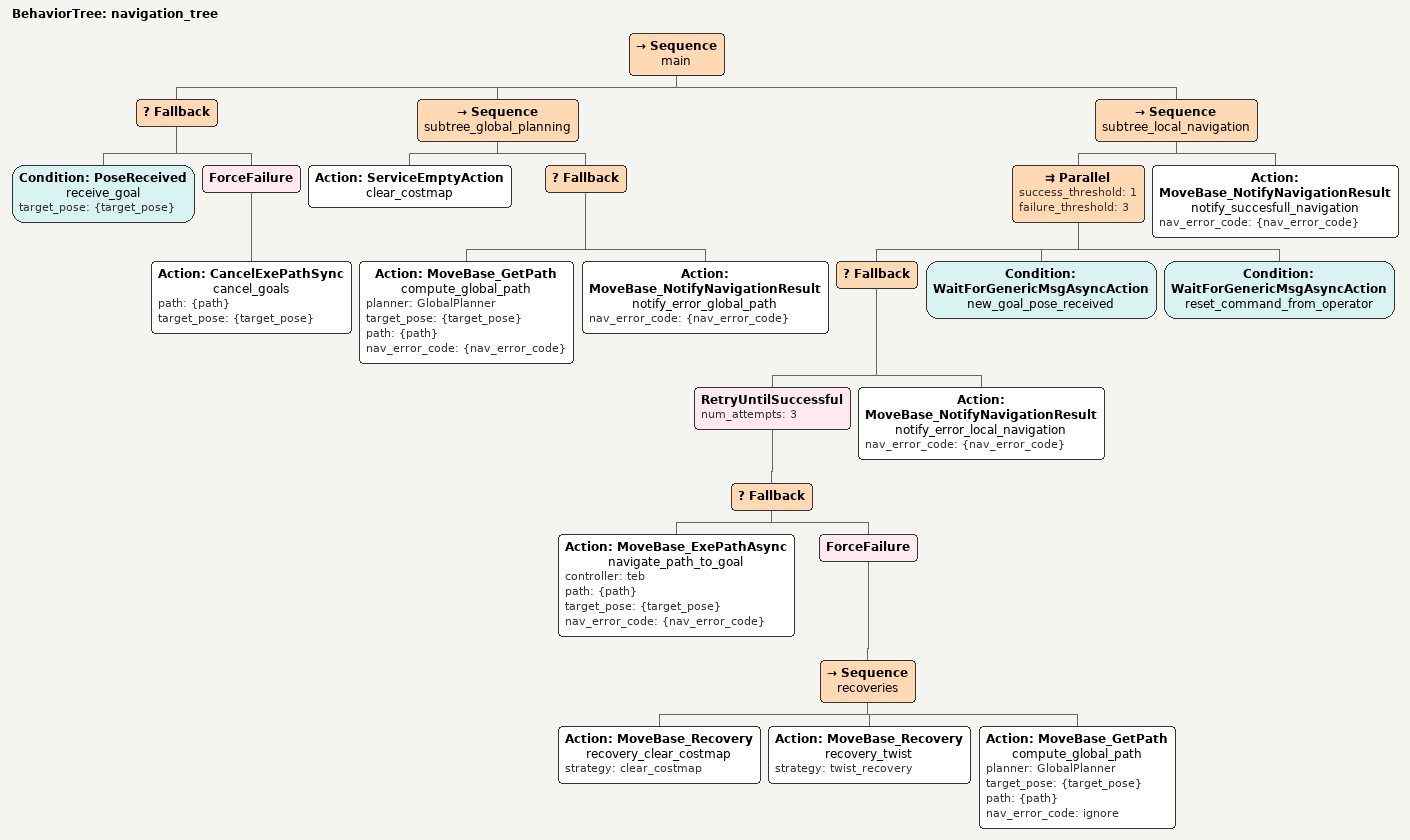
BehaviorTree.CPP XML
<root main_tree_to_execute="navigation_tree">
  <BehaviorTree ID="navigation_tree">
      <Sequence name="main">

        <!--  check if a new goal pose has been received -->
        <Fallback>
          <Condition name="receive_goal" ID="PoseReceived" target_pose="{target_pose}"/>
          <ForceFailure>
            <!-- Any/invalid pose, stop navigation -->
            <Action name="cancel_goals" ID="CancelExePathSync" path="{path}" target_pose="{target_pose}" />
          </ForceFailure>
        </Fallback>

        <!-- If new goal is available, run global planning -->
        <Sequence name="subtree_global_planning">
          <Action name="clear_costmap" ID="ServiceEmptyAction" />
          <Fallback>
            <Action name="compute_global_path" ID="MoveBase_GetPath" planner="GlobalPlanner" target_pose="{target_pose}" path="{path}" nav_error_code="{nav_error_code}"/>
            <Action name="notify_error_global_path" ID="MoveBase_NotifyNavigationResult" nav_error_code="{nav_error_code}"/>
          </Fallback>
        </Sequence>

        <!-- If a global path is available, run local navigation and parallel conditions for stopping the process (reactiveness) -->
        <Sequence name="subtree_local_navigation">
          <Parallel success_threshold="1" failure_threshold="3">
            <!-- threshold="1" means: as soon as one child finished, stop the parallel subtree and halt running children -->

            <!-- Main local navigation subtree -->
            <Fallback>
              <RetryUntilSuccessful num_attempts="3">
                <Fallback>
                  <Action name="navigate_path_to_goal" ID="MoveBase_ExePathAsync" controller="teb" path="{path}" target_pose="{target_pose}" nav_error_code="{nav_error_code}"/>

                  <!-- Succesfull execution of recoveries does not imply succesfull navigation -->
                  <!-- Instead, force [Failure] and retry again navigation -->
                  <ForceFailure>
                    <Sequence name="recoveries">
                      <Action name="recovery_clear_costmap" ID="MoveBase_Recovery" strategy="clear_costmap"/>
                      <Action name="recovery_twist" ID="MoveBase_Recovery" strategy="twist_recovery"/>
                      <Action name="compute_global_path" ID="MoveBase_GetPath" planner="GlobalPlanner" target_pose="{target_pose}" path="{path}" nav_error_code="ignore"/>
                    </Sequence>
                  </ForceFailure>
                </Fallback>
              </RetryUntilSuccessful>
              <Action name="notify_error_local_navigation" ID="MoveBase_NotifyNavigationResult" nav_error_code="{nav_error_code}"/>
            </Fallback>

            <!-- Reset condition 1: check if a new goal was given before finishing current navigation -->
            <Condition name="new_goal_pose_received" ID="WaitForGenericMsgAsyncAction"/>

            <!-- Reset condition 2: check if a reset message was given before finishing current navigation -->
            <Condition name="reset_command_from_operator" ID="WaitForGenericMsgAsyncAction"/>

            <!-- Reset condition n: Add more reset conditions here... -->

          </Parallel>

          <!-- Notify the final result of the local navigation -->
          <Action name="notify_succesfull_navigation" ID="MoveBase_NotifyNavigationResult" nav_error_code="{nav_error_code}"/>
        </Sequence>

      </Sequence>
  </BehaviorTree>
</root>
